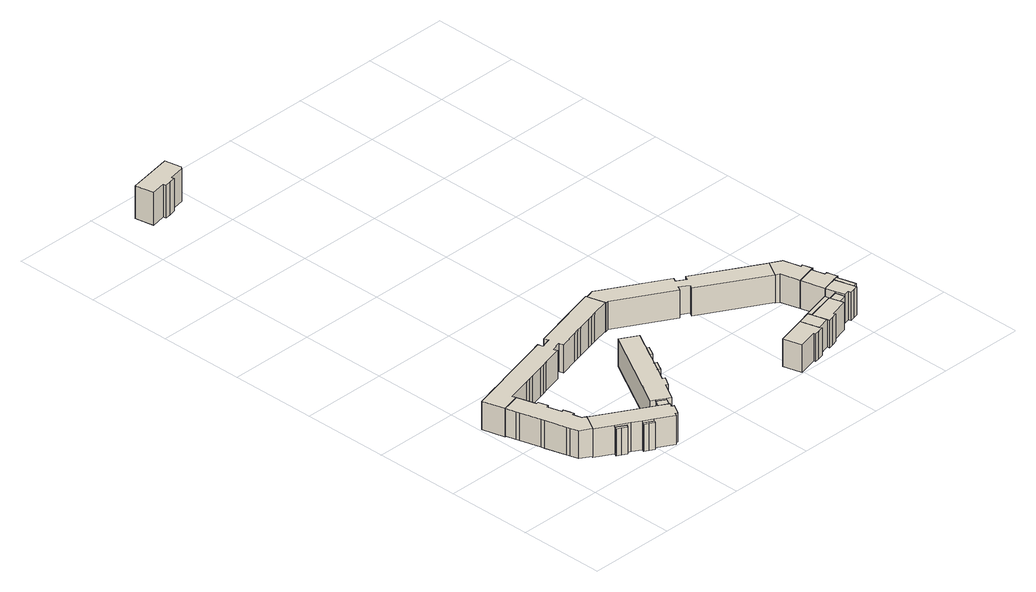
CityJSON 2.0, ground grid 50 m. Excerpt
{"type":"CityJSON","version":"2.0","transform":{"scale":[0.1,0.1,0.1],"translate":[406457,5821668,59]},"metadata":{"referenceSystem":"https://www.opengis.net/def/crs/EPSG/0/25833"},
"CityObjects":{
"building1":{"type":"Building","attributes":{"Gemeindeschluessel":"11000010","BezugspunktDach":"2200","function":"31001_1010","measuredHeight":16.68,"storeysAboveGround":5},"address":[{"country":"Germany","locality":"Berlin","thoroughfareNumber":"104, 106, 108","thoroughfareName":"Louis-Lewin-Straße"}],"geometry":[{"type":"Solid","lod":"1","boundaries":[[[[0,1,2,3,4,5,6,7,8,9,10,11,12,13,14,15,16,17,18,19,20,21]],[[22,23,24,25,26,27,28,29,30,31,32,33,34,35,36,37,38,39,40,41,42,43]],[[22,43,21,20]],[[23,22,20,19]],[[24,23,19,18]],[[25,24,18,17]],[[26,25,17,16]],[[27,26,16,15]],[[28,27,15,14]],[[29,28,14,13]],[[30,29,13,12]],[[31,30,12,11]],[[32,31,11,10]],[[33,32,10,9]],[[34,33,9,8]],[[35,34,8,7]],[[36,35,7,6]],[[37,36,6,5]],[[38,37,5,4]],[[39,38,4,3]],[[40,39,3,2]],[[41,40,2,1]],[[42,41,1,0]],[[43,42,0,21]]]]}]},
"building2":{"type":"Building","attributes":{"Gemeindeschluessel":"11000010","BezugspunktDach":"2200","function":"51009_1610","measuredHeight":2.71,"storeysAboveGround":0},"address":[{"country":"Germany","locality":"Berlin"}],"geometry":[{"type":"Solid","lod":"1","boundaries":[[[[44,45,46,47]],[[48,49,50,51]],[[48,51,47,46]],[[49,48,46,45]],[[50,49,45,44]],[[51,50,44,47]]]]}]},
"building3":{"type":"Building","attributes":{"Gemeindeschluessel":"11000010","BezugspunktDach":"2200","function":"51009_1610","measuredHeight":2.58,"storeysAboveGround":0},"address":[{"country":"Germany","locality":"Berlin"}],"geometry":[{"type":"Solid","lod":"1","boundaries":[[[[52,53,54,55]],[[56,57,58,59]],[[56,59,55,54]],[[57,56,54,53]],[[58,57,53,52]],[[59,58,52,55]]]]}]},
"building4":{"type":"Building","attributes":{"Gemeindeschluessel":"11000010","function":"31001_1010"},"address":[{"country":"Germany","locality":"Berlin","thoroughfareNumber":"100, 102, 90, 92, 94, 96, 98","thoroughfareName":"Louis-Lewin-Straße"}],"children":["building4-1","building4-2","building4-3","building4-4","building4-5","building4-6","building4-7"]},
"building4-1":{"type":"BuildingPart","attributes":{"BezugspunktDach":"2200","measuredHeight":16.55,"storeysAboveGround":5},"parents":["building4"],"geometry":[{"type":"MultiSurface","lod":"1","boundaries":[[[60,61,62,63,64,65,66,67,68,69,70]],[[71,72,73,74,75,76,77,78,79,80,81]],[[71,81,70,69]],[[72,71,69,68]],[[73,82,83,84,85,86,72,68,87,88,89,90,67]],[[74,73,67,66]],[[75,74,66,65]],[[76,75,65,64]],[[77,76,64,63]],[[78,77,63,62]],[[79,78,62,61]],[[91,92,93,61,60]],[[81,80,60,70]],[[86,85,84,83,82]],[[90,89,88,87]],[[80,79,93,92,91]]]}]},
"building4-2":{"type":"BuildingPart","attributes":{"BezugspunktDach":"2200","measuredHeight":16.55,"storeysAboveGround":5},"parents":["building4"],"geometry":[{"type":"Solid","lod":"1","boundaries":[[[[94,95,96,85,84]],[[86,97,98,99,83]],[[97,86,85,96]],[[98,97,96,95]],[[99,98,95,94]],[[83,99,94,84]],[[86,83,84,85]]]]}]},
"building4-3":{"type":"BuildingPart","attributes":{"BezugspunktDach":"2200","measuredHeight":16.55,"storeysAboveGround":5},"parents":["building4"],"geometry":[{"type":"Solid","lod":"1","boundaries":[[[[100,101,102,87,90]],[[88,103,104,105,89]],[[103,88,87,102]],[[104,103,102,101]],[[105,104,101,100]],[[89,105,100,90]],[[88,89,90,87]]]]}]},
"building4-4":{"type":"BuildingPart","attributes":{"BezugspunktDach":"2200","measuredHeight":17.27,"storeysAboveGround":5},"parents":["building4"],"geometry":[{"type":"MultiSurface","lod":"1","boundaries":[[[106,107,108,109,110,111,112,113,114,115,116,117,118,119]],[[120,121,122,123,124,125,126,127,128,129,130,131,132,133]],[[120,133,119,118]],[[121,120,118,117]],[[134,135,121,117,116]],[[123,122,116,115]],[[124,123,115,114]],[[125,124,114,113]],[[126,125,113,112]],[[127,126,112,111]],[[128,127,111,110]],[[129,128,110,109]],[[130,136,137,129,109,108]],[[131,130,108,107]],[[138,139,140,131,107,106]],[[133,132,106,119]],[[122,121,135,134]],[[129,137,136,130]],[[141,132,140,139,138]]]}]},
"building4-5":{"type":"BuildingPart","attributes":{"BezugspunktDach":"2200","measuredHeight":16.28,"storeysAboveGround":5},"parents":["building4"],"geometry":[{"type":"Solid","lod":"1","boundaries":[[[[142,143,139,138,144]],[[132,140,145,146,147]],[[132,147,144,138]],[[145,140,139,143]],[[146,145,143,142]],[[147,146,142,144]],[[140,132,138,139]]]]}]},
"building4-6":{"type":"BuildingPart","attributes":{"BezugspunktDach":"2200","measuredHeight":15.97,"storeysAboveGround":5},"parents":["building4"],"geometry":[{"type":"Solid","lod":"1","boundaries":[[[[134,92,91,135]],[[80,79,122,121]],[[80,121,135,91]],[[122,79,92,134]],[[79,80,91,92]],[[122,134,135,121]]]]}]},
"building4-7":{"type":"BuildingPart","attributes":{"BezugspunktDach":"2200","measuredHeight":16.18,"storeysAboveGround":5},"parents":["building4"],"geometry":[{"type":"Solid","lod":"1","boundaries":[[[[148,149,137,136,150]],[[130,129,151,152,153]],[[130,153,150,136]],[[151,129,137,149]],[[152,151,149,148]],[[153,152,148,150]],[[129,130,136,137]]]]}]},
"building5":{"type":"Building","attributes":{"Gemeindeschluessel":"11000010","BezugspunktDach":"2200","function":"51009_1610","measuredHeight":2.49,"storeysAboveGround":0},"address":[{"country":"Germany","locality":"Berlin"}],"geometry":[{"type":"Solid","lod":"1","boundaries":[[[[154,155,156,157]],[[158,159,160,161]],[[158,161,157,156]],[[159,158,156,155]],[[160,159,155,154]],[[161,160,154,157]]]]}]},
"building6":{"type":"Building","attributes":{"Gemeindeschluessel":"11000010","BezugspunktDach":"2200","function":"31001_1010","measuredHeight":17,"storeysAboveGround":5},"address":[{"country":"Germany","locality":"Berlin","thoroughfareNumber":"10, 12, 14, 2, 4, 6, 8","thoroughfareName":"Hoyerswerdaer Straße"}],"geometry":[{"type":"Solid","lod":"1","boundaries":[[[[162,163,164,165,166,167,168,169,170,171,172,173,174,175,176,177,178,179,180,181,182,183,184,185,186,187,188,189,190,191,192,193,194,195,196,197,198,199,200,201]],[[202,203,204,205,206,207,208,209,210,211,212,213,214,215,216,217,218,219,220,221,222,223,224,225,226,227,228,229,230,231,232,233,234,235,236,237,238,239,240,241]],[[202,241,201,200]],[[203,202,200,199]],[[204,203,199,198]],[[205,204,198,197]],[[206,205,197,196]],[[207,206,196,195]],[[208,207,195,194]],[[209,208,194,193]],[[210,209,193,192]],[[211,210,192,191]],[[212,211,191,190]],[[213,212,190,189]],[[214,213,189,188]],[[215,214,188,187]],[[216,215,187,186]],[[217,216,186,185]],[[218,217,185,184]],[[219,218,184,183]],[[220,219,183,182]],[[221,220,182,181]],[[222,221,181,180]],[[223,222,180,179]],[[224,223,179,178]],[[225,224,178,177]],[[226,225,177,176]],[[227,226,176,175]],[[228,227,175,174]],[[229,228,174,173]],[[230,229,173,172]],[[231,230,172,171]],[[232,231,171,170]],[[233,232,170,169]],[[234,233,169,168]],[[235,234,168,167]],[[236,235,167,166]],[[237,236,166,165]],[[238,237,165,164]],[[239,238,164,163]],[[240,239,163,162]],[[241,240,162,201]]]]}]},
"building7":{"type":"Building","attributes":{"Gemeindeschluessel":"11000010","BezugspunktDach":"2200","function":"51009_1610","measuredHeight":2.55,"storeysAboveGround":0},"address":[{"country":"Germany","locality":"Berlin"}],"geometry":[{"type":"Solid","lod":"1","boundaries":[[[[242,243,244,245]],[[246,247,248,249]],[[246,249,245,244]],[[247,246,244,243]],[[248,247,243,242]],[[249,248,242,245]]]]}]},
"building8":{"type":"Building","attributes":{"Gemeindeschluessel":"11000010","BezugspunktDach":"2200","function":"51009_1610","measuredHeight":2.27,"storeysAboveGround":0},"address":[{"country":"Germany","locality":"Berlin"}],"geometry":[{"type":"Solid","lod":"1","boundaries":[[[[250,251,252,253]],[[254,255,256,257]],[[254,257,253,252]],[[255,254,252,251]],[[256,255,251,250]],[[257,256,250,253]]]]}]},
"building9":{"type":"Building","attributes":{"Gemeindeschluessel":"11000010","BezugspunktDach":"2200","function":"51009_1610","measuredHeight":3,"storeysAboveGround":0},"address":[{"country":"Germany","locality":"Berlin"}],"geometry":[{"type":"Solid","lod":"1","boundaries":[[[[258,259,260,261]],[[262,263,264,265]],[[262,265,261,260]],[[263,262,260,259]],[[264,263,259,258]],[[265,264,258,261]]]]}]},
"building10":{"type":"Building","attributes":{"Gemeindeschluessel":"11000010","BezugspunktDach":"2200","function":"31001_1010","measuredHeight":19.61,"storeysAboveGround":6},"address":[{"country":"Germany","locality":"Berlin","thoroughfareNumber":"11, 9","thoroughfareName":"Böhlener Straße"}],"geometry":[{"type":"Solid","lod":"1","boundaries":[[[[266,267,268,269,270,271,272,273,274,275,276]],[[277,278,279,280,281,282,283,284,285,286,287]],[[277,287,276,275]],[[278,277,275,274]],[[279,278,274,273]],[[280,279,273,272]],[[281,280,272,271]],[[282,281,271,270]],[[283,282,270,269]],[[284,283,269,268]],[[285,284,268,267]],[[286,285,267,266]],[[287,286,266,276]]]]}]},
"building11":{"type":"Building","attributes":{"Gemeindeschluessel":"11000010","BezugspunktDach":"2200","function":"31001_1010","measuredHeight":16.75,"storeysAboveGround":5},"address":[{"country":"Germany","locality":"Berlin","thoroughfareNumber":"16, 18, 20, 22, 24, 26","thoroughfareName":"Hoyerswerdaer Straße"}],"geometry":[{"type":"Solid","lod":"1","boundaries":[[[[288,289,290,291,292,293,294,295,296,297,298,299,300,301]],[[302,303,304,305,306,307,308,309,310,311,312,313,314,315]],[[302,315,301,300]],[[303,302,300,299]],[[304,303,299,298]],[[305,304,298,297]],[[306,305,297,296]],[[307,306,296,295]],[[308,307,295,294]],[[309,308,294,293]],[[310,309,293,292]],[[311,310,292,291]],[[312,311,291,290]],[[313,312,290,289]],[[314,313,289,288]],[[315,314,288,301]]]]}]},
"building12":{"type":"Building","attributes":{"Gemeindeschluessel":"11000010","function":"31001_1010"},"address":[{"country":"Germany","locality":"Berlin","thoroughfareNumber":"28, 30, 32, 34, 36, 38","thoroughfareName":"Hoyerswerdaer Straße"}],"children":["building12-1","building12-2","building12-3","building12-4","building12-5","building12-6","building12-7","building12-8","building12-9"]},
"building12-1":{"type":"BuildingPart","attributes":{"BezugspunktDach":"2200","measuredHeight":17,"storeysAboveGround":5},"parents":["building12"],"geometry":[{"type":"MultiSurface","lod":"1","boundaries":[[[316,317,318,319,320,321,322,323,324,325,326,327]],[[328,329,330,331,332,333,334,335,336,337,338,339]],[[328,339,327,326]],[[329,328,326,325]],[[330,329,325,324]],[[331,330,324,323]],[[332,331,323,322]],[[333,332,322,321]],[[334,333,321,320]],[[335,334,320,319]],[[336,335,319,318]],[[340,341,336,318,317]],[[338,337,317,316]],[[339,338,316,327]],[[337,336,341,340]]]}]},
"building12-2":{"type":"BuildingPart","attributes":{"BezugspunktDach":"2200","measuredHeight":16.94,"storeysAboveGround":5},"parents":["building12"],"geometry":[{"type":"MultiSurface","lod":"1","boundaries":[[[342,343,344,345,346,347,348,349,341,340]],[[336,350,351,352,353,354,355,356,357,337]],[[350,336,341,349]],[[351,350,349,348]],[[352,351,348,347]],[[353,352,347,346]],[[354,353,346,345]],[[355,354,345,344]],[[356,355,344,343]],[[358,342,359,360,359,342]],[[337,357,342,340]],[[336,337,361,340,341]],[[357,362,360,359,342,358]],[[359,360,356,343]]]}]},
"building12-3":{"type":"BuildingPart","attributes":{"BezugspunktDach":"2200","measuredHeight":16.92,"storeysAboveGround":5},"parents":["building12"],"geometry":[{"type":"MultiSurface","lod":"1","boundaries":[[[363,364,365,366,367,368,369,359,342]],[[360,370,371,372,373,374,375,376,357]],[[371,370,369,368]],[[372,371,368,367]],[[373,372,367,366]],[[374,373,366,365]],[[375,374,365,364]],[[376,377,378,379,364,363]],[[357,376,363,342]],[[360,357,342,359]],[[370,360,359,369]],[[380,381,378,377,376]],[[381,375,379,378]]]}]},
"building12-4":{"type":"BuildingPart","attributes":{"BezugspunktDach":"2200","measuredHeight":16.29,"storeysAboveGround":5},"parents":["building12"],"geometry":[{"type":"MultiSurface","lod":"1","boundaries":[[[382,383,379,378,377,384]],[[376,381,375,385,386,387]],[[376,387,384,377]],[[385,375,379,383]],[[381,376,377,378]],[[375,388,381,378,379]],[[386,385,383,382]],[[386,382,384,387]]]}]},
"building12-5":{"type":"BuildingPart","attributes":{"BezugspunktDach":"2200","measuredHeight":17.03,"storeysAboveGround":5},"parents":["building12"],"geometry":[{"type":"Solid","lod":"1","boundaries":[[[[389,390,391,392,393,394]],[[356,395,396,397,370,360]],[[356,343,359,394,393]],[[395,356,393,392]],[[396,395,392,391]],[[397,396,391,390]],[[370,397,390,389]],[[359,369,370,389,394]],[[360,359,343,356]],[[360,370,369,359]]]]}]},
"building12-6":{"type":"BuildingPart","attributes":{"BezugspunktDach":"2200","measuredHeight":16.52,"storeysAboveGround":5},"parents":["building12"],"geometry":[{"type":"MultiSurface","lod":"1","boundaries":[[[398,399,400,401,402,403,404,405,406]],[[387,385,407,408,409,410,411,412,413]],[[383,382,414,382,384,387,405,404]],[[407,385,404,403]],[[408,407,403,402]],[[409,408,402,401]],[[410,409,401,400]],[[411,410,400,399]],[[412,411,399,398]],[[387,413,406,405]],[[385,386,382,383]],[[386,387,384,382,414]],[[413,412,398,406]]]}]},
"building12-7":{"type":"BuildingPart","attributes":{"BezugspunktDach":"2200","measuredHeight":16.65,"storeysAboveGround":5},"parents":["building12"],"geometry":[{"type":"MultiSurface","lod":"1","boundaries":[[[415,416,417,418]],[[419,387,413,420]],[[419,420,418,417]],[[387,419,417,416]],[[406,405,387,421,387,416,415]],[[422,406,415,418]],[[423,413,421,387,405,406]],[[420,413,406,422]]]}]},
"building12-8":{"type":"BuildingPart","attributes":{"BezugspunktDach":"2200","measuredHeight":16.55,"storeysAboveGround":5},"parents":["building12"],"geometry":[{"type":"MultiSurface","lod":"1","boundaries":[[[424,398,422,425]],[[420,412,426,427]],[[420,427,425,422]],[[426,412,398,424]],[[412,413,406,398]],[[413,420,428,422,406]],[[427,426,424,425]]]}]},
"building12-9":{"type":"BuildingPart","attributes":{"BezugspunktDach":"2200","measuredHeight":16.56,"storeysAboveGround":5},"parents":["building12"],"geometry":[{"type":"MultiSurface","lod":"1","boundaries":[[[429,430,431,432,433,424,425,434]],[[427,426,435,436,437,438,439,440]],[[427,440,434,425]],[[426,424,425,424]],[[435,426,424,433]],[[436,435,433,432]],[[437,436,432,431]],[[438,437,431,430]],[[439,438,430,429]],[[440,439,429,434]],[[425,424,426,427,441]]]}]}
},
"vertices":[
[57,599,182],[62,581,182],[94,461,182],[99,441,182],[132,321,182],[137,302,182],[149,256,182],[214,219,182],[269,316,182],[247,329,182],[234,378,182],[248,382,182],[239,412,182],[231,441,182],[218,437,182],[195,519,182],[209,523,182],[201,551,182],[193,580,182],[180,577,182],[149,687,182],[40,659,182],[149,687,16],[180,577,16],[193,580,16],[201,551,16],[209,523,16],[195,519,16],[218,437,16],[231,441,16],[239,412,16],[248,382,16],[234,378,16],[247,329,16],[269,316,16],[214,219,16],[149,256,16],[137,302,16],[132,321,16],[99,441,16],[94,461,16],[62,581,16],[57,599,16],[40,659,16],
[208,844,43],[225,849,43],[223,858,43],[205,853,43],[223,858,16],[225,849,16],[208,844,16],[205,853,16],
[346,882,42],[364,887,42],[361,896,42],[343,892,42],[361,896,16],[364,887,16],[346,882,16],[343,892,16],
[624,181,174],[673,152,174],[697,138,174],[756,241,174],[770,233,174],[784,258,174],[800,285,174],[786,293,174],[985,641,174],[889,696,174],[600,195,174],[889,696,8],[985,641,8],[786,293,8],[800,285,8],[784,258,8],[770,233,8],[756,241,8],[697,138,8],[673,152,8],[624,181,8],[600,195,8],[915,519,8],[898,488,8],[898,488,174],[928,541,174],[928,541,8],[857,418,174],[857,418,8],[826,364,8],[826,364,174],[624,181,168],[673,152,168],[673,152,88],
[912,480,174],[927,507,174],[942,533,174],[942,533,8],[927,507,8],[912,480,8],
[841,356,174],[856,383,174],[872,409,174],[872,409,8],[856,383,8],[841,356,8],
[313,162,181],[387,119,181],[437,90,181],[490,59,181],[589,3,181],[598,20,181],[611,13,181],[628,43,181],[645,72,181],[632,80,181],[643,100,181],[594,129,181],[269,316,181],[214,219,181],[269,316,8],[594,129,8],[643,100,8],[632,80,8],[645,72,8],[628,43,8],[611,13,8],[598,20,8],[589,3,8],[490,59,8],[437,90,8],[387,119,8],[313,162,8],[214,219,8],[643,100,168],[594,129,168],[437,90,170],[490,59,170],[313,162,171],[367,130,171],[367,130,8],[313,162,63],
[330,132,171],[359,116,171],[305,147,171],[359,116,8],[330,132,8],[305,147,8],
[455,60,170],[482,45,170],[429,76,170],[482,45,8],[455,60,8],[429,76,8],
[485,919,40],[503,924,40],[501,934,40],[482,929,40],[501,934,15],[503,924,15],[485,919,15],[482,929,15],
[40,659,181],[149,687,181],[143,709,181],[285,748,181],[316,756,181],[344,764,181],[424,786,181],[454,794,181],[482,802,181],[595,833,181],[588,858,181],[646,874,181],[653,848,181],[767,879,181],[798,888,181],[826,895,181],[905,917,181],[935,925,181],[966,933,181],[1071,961,181],[1042,1070,181],[978,1053,181],[961,1048,181],[842,1016,181],[823,1010,181],[703,978,181],[686,973,181],[623,956,181],[631,930,181],[573,912,181],[565,941,181],[503,924,181],[485,919,181],[364,887,181],[346,882,181],[225,849,181],[208,844,181],[88,812,181],[68,806,181],[5,789,181],[68,806,11],[88,812,11],[208,844,11],[225,849,11],[346,882,11],[364,887,11],[485,919,11],[503,924,11],[565,941,11],[573,912,11],[631,930,11],[623,956,11],[686,973,11],[703,978,11],[823,1010,11],[842,1016,11],[961,1048,11],[978,1053,11],[1042,1070,11],[1071,961,11],[966,933,11],[935,925,11],[905,917,11],[826,895,11],[798,888,11],[767,879,11],[653,848,11],[646,874,11],[588,858,11],[595,833,11],[482,802,11],[454,794,11],[424,786,11],[344,764,11],[316,756,11],[285,748,11],[143,709,11],[149,687,11],[40,659,11],[5,789,11],
[686,973,37],[703,978,37],[701,987,37],[683,982,37],[701,987,12],[703,978,12],[686,973,12],[683,982,12],
[823,1010,35],[842,1016,35],[840,1024,35],[820,1020,35],[840,1024,12],[842,1016,12],[823,1010,12],[820,1020,12],
[961,1048,42],[978,1053,42],[976,1061,42],[959,1057,42],[976,1061,12],[978,1053,12],[961,1048,12],[959,1057,12],
[180,3236,210],[266,3251,210],[269,3235,210],[305,3242,210],[343,3249,210],[340,3265,210],[431,3282,210],[442,3297,210],[424,3394,210],[360,3382,210],[160,3345,210],[360,3382,14],[424,3394,14],[442,3297,14],[431,3282,14],[340,3265,14],[343,3249,14],[305,3242,14],[269,3235,14],[266,3251,14],[180,3236,14],[160,3345,14],
[1071,961,171],[1096,968,171],[1420,782,171],[1433,806,171],[1486,776,171],[1473,752,171],[1848,536,171],[1904,631,171],[1528,848,171],[1514,824,171],[1461,856,171],[1474,879,171],[1108,1088,171],[1042,1070,171],[1108,1088,4],[1474,879,4],[1461,856,4],[1514,824,4],[1528,848,4],[1904,631,4],[1848,536,4],[1473,752,4],[1486,776,4],[1433,806,4],[1420,782,4],[1096,968,4],[1071,961,4],[1042,1070,4],
[1870,523,172],[1899,411,172],[2007,440,172],[2020,443,172],[2013,472,172],[2006,499,172],[1992,495,172],[1984,527,172],[1979,547,172],[1966,596,172],[1904,631,172],[1848,536,172],[1904,631,2],[1966,596,2],[1979,547,2],[1984,527,2],[1992,495,2],[2006,499,2],[2013,472,2],[2020,443,2],[2007,440,2],[1899,411,2],[1870,523,2],[1848,536,2],[1899,411,171],[2007,440,171],
[1936,273,171],[2043,301,171],[2057,305,171],[2050,334,171],[2042,365,171],[2027,362,171],[2020,389,171],[2015,408,171],[2015,408,2],[2020,389,2],[2027,362,2],[2042,365,2],[2050,334,2],[2057,305,2],[2043,301,2],[1936,273,2],[1936,273,44],[2021,295,171],[2021,295,2],[1899,411,129],[1980,284,2],
[1951,217,171],[1965,161,171],[1995,169,171],[1999,154,171],[2028,162,171],[2055,169,171],[2051,184,171],[2051,184,2],[2055,169,2],[2028,162,2],[1999,154,2],[1995,169,2],[1965,161,2],[1951,217,2],[1951,217,161],[1958,189,161],[1965,161,161],[1953,208,2],[1958,189,2],
[1900,174,161],[1908,146,161],[1892,202,161],[1908,146,2],[1900,174,2],[1892,202,2],[1963,169,2],
[2051,184,172],[2072,190,172],[2056,252,172],[2051,270,172],[2043,301,172],[2021,295,172],[2051,270,2],[2056,252,2],[2072,190,2],
[1746,74,167],[1750,61,167],[1779,70,167],[1811,79,167],[1807,91,167],[1915,120,167],[1908,146,167],[1892,202,167],[1724,158,167],[1915,120,2],[1807,91,2],[1811,79,2],[1779,70,2],[1750,61,2],[1746,74,2],[1724,158,2],[1900,174,10],
[1724,158,168],[1892,202,168],[1885,228,168],[1717,182,168],[1885,228,2],[1717,182,2],[1850,191,2],[1717,182,167],[1724,158,63],
[1669,53,167],[1640,161,167],[1669,53,2],[1640,161,2],[1717,182,126],
[1495,6,167],[1609,37,167],[1612,24,167],[1639,31,167],[1673,39,167],[1466,115,167],[1673,39,2],[1639,31,2],[1612,24,2],[1609,37,2],[1495,6,2],[1466,115,2],[1640,161,105]
]}
